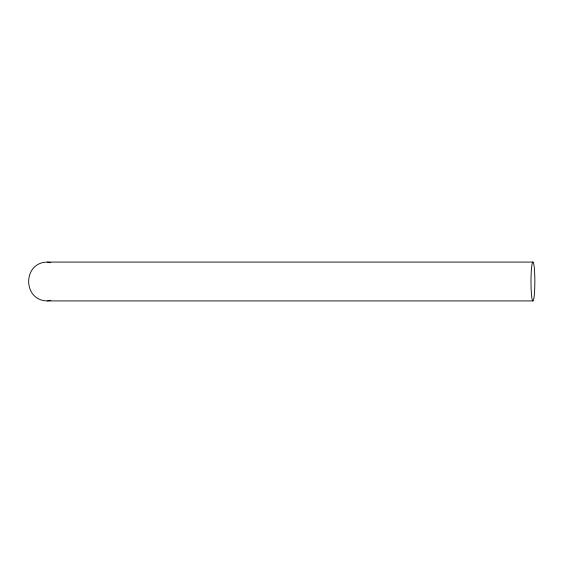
<?xml version="1.0" encoding="UTF-8"?>
<svg xmlns="http://www.w3.org/2000/svg" width="563" height="563" viewBox="0 0 563 563"><rect width="100%" height="100%" fill="white"/><g stroke="black" fill="none" stroke-linecap="round" stroke-linejoin="round"><path stroke-width="0.84" d="M532.922 262.084A19.416 1.928 -90 0 0 531.247 291.205A19.416 1.928 -90 0 0 534.59 291.205A19.416 1.928 -90 0 0 532.922 262.084L47.566 262.084C22.372 262.105 22.372 300.895 47.566 300.916L532.922 300.916M47.566 300.916L50.74 300.311M47.566 262.084L50.74 262.689"/></g></svg>
